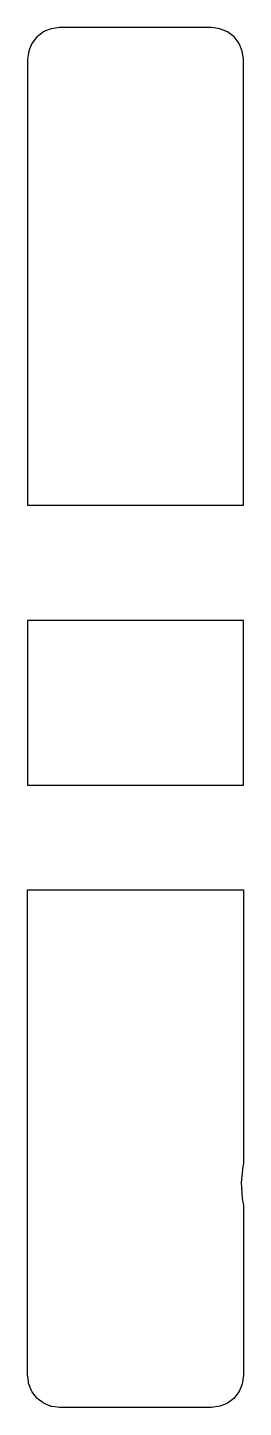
# Model space of a CAD drawing. Header units: metres. Extents: x 2.4 to 16, y -16 to 71.
import ezdxf

# ---------------------------------------------------------------- set-up
doc = ezdxf.new("R2010")
doc.units = ezdxf.units.M

msp = doc.modelspace()

# ---------------------------------------------------------------- linework, layer by layer
for p, q in [((3.097, 70.5), (2.986, 70.414)), ((3.4, 70.732), (3.097, 70.5)), ((3.53, 70.786), (3.4, 70.732)), ((3.882, 70.932), (3.53, 70.786)), ((4.022, 70.95), (3.882, 70.932)), ((4.4, 71), (4.022, 70.95)), ((7.544, 71), (4.4, 71)), ((13.634, 71), (7.544, 71)), ((14, 71), (13.634, 71)), ((14.408, 70.946), (14, 71)), ((14.518, 70.932), (14.408, 70.946)), ((14.62, 70.89), (14.518, 70.932)), ((15, 70.732), (14.62, 70.89)), ((15.088, 70.665), (15, 70.732)), ((15.414, 70.414), (15.088, 70.665)), ((2.522, 69.647), (2.468, 69.518)), ((2.668, 70), (2.522, 69.647)), ((2.753, 70.111), (2.668, 70)), ((2.986, 70.414), (2.753, 70.111)), ((15.481, 70.327), (15.414, 70.414)), ((15.732, 70), (15.481, 70.327)), ((15.774, 69.898), (15.732, 70)), ((15.932, 69.518), (15.774, 69.898)), ((2.45, 69.378), (2.4, 69)), ((2.4, 69), (2.4, 62.751)), ((2.468, 69.518), (2.45, 69.378)), ((15.946, 69.408), (15.932, 69.518)), ((16, 69), (15.946, 69.408)), ((16, 62.605), (16, 69)), ((2.4, 62.751), (2.4, 62.22)), ((2.4, 62.22), (2.4, 61.622)), ((16, 61.538), (16, 62.605)), ((2.4, 61.622), (2.4, 61.012)), ((2.4, 61.012), (2.4, 56.196)), ((16, 60.397), (16, 61.538)), ((16, 59.286), (16, 60.397)), ((16, 58.095), (16, 59.286)), ((16, 57.229), (16, 58.095)), ((16, 56.207), (16, 57.229)), ((16, 57.229), (16, 57.229)), ((2.4, 56.196), (2.4, 55.808)), ((2.4, 55.808), (2.4, 55.329)), ((16, 55.165), (16, 56.207)), ((2.4, 55.329), (2.4, 54.82)), ((2.4, 54.82), (2.4, 54.341)), ((16, 53.786), (16, 55.165)), ((2.4, 54.341), (2.4, 53.939)), ((2.4, 53.939), (2.4, 50.092)), ((16, 52.466), (16, 53.786)), ((16, 45.606), (16, 52.466)), ((2.4, 50.092), (2.4, 47.963)), ((2.4, 47.963), (2.4, 45.606)), ((2.4, 45.606), (2.4, 42.285)), ((16, 42.285), (16, 45.606)), ((2.4, 42.285), (2.4, 41.511)), ((16, 40.892), (16, 42.285)), ((2.4, 41.511), (2.4, 40.892)), ((2.4, 40.892), (13.814, 40.892)), ((13.814, 40.892), (16, 40.892)), ((4.586, 33.624), (2.4, 33.624)), ((2.4, 33.624), (2.4, 32.865)), ((16, 33.624), (4.586, 33.624)), ((16, 32.232), (16, 33.624)), ((2.4, 32.865), (2.4, 32.232)), ((2.4, 32.232), (2.4, 28.632)), ((16, 29.448), (16, 32.232)), ((16, 25.304), (16, 29.448)), ((2.4, 28.632), (2.4, 25.304)), ((2.4, 25.304), (2.4, 24.362)), ((16, 23.232), (16, 25.304)), ((2.4, 24.362), (2.4, 23.232)), ((2.4, 23.232), (5.654, 23.232)), ((5.654, 23.232), (16, 23.232)), ((16, 23.232), (16, 23.232)), ((2.4, 15.723), (2.4, 16.644)), ((2.4, 16.644), (12.746, 16.644)), ((12.746, 16.644), (16, 16.644)), ((16, 16.644), (16, 14.572)), ((2.4, 14.572), (2.4, 15.723)), ((2.4, 11.658), (2.4, 14.572)), ((16, 14.572), (16, 11.658)), ((2.4, 9.165), (2.4, 11.658)), ((16, 11.658), (16, 7.027)), ((2.4, 7.138), (2.4, 9.165)), ((2.4, 5.195), (2.4, 7.138)), ((16, 7.027), (16, 7.011)), ((16, 7.011), (16, 7.003)), ((16, 7.003), (16, 4.924)), ((2.4, 3.61), (2.4, 5.195)), ((16, 4.924), (16, 2.173)), ((2.4, 3.089), (2.4, 3.61)), ((2.4, 2.575), (2.4, 3.089)), ((2.4, -0.549), (2.4, 2.575)), ((16, 2.173), (16, 0.658)), ((16, 0.658), (16, -0.614)), ((2.4, -1.121), (2.4, -0.549)), ((15.955, -0.814), (15.861, -1.823)), ((15.956, -0.801), (15.955, -0.814)), ((16, -0.614), (15.956, -0.801)), ((2.4, -1.648), (2.4, -1.121)), ((2.4, -2.083), (2.4, -1.648)), ((2.4, -4.356), (2.4, -2.083)), ((15.861, -1.823), (15.915, -2.811)), ((15.915, -2.811), (15.918, -2.834)), ((15.918, -2.834), (16, -3.244)), ((16, -3.244), (16, -3.96)), ((16, -3.96), (16, -5.175)), ((16, -3.96), (16, -3.96)), ((2.4, -4.933), (2.4, -4.356)), ((2.4, -4.997), (2.4, -4.933)), ((2.4, -13.968), (2.4, -4.997)), ((16, -5.175), (16, -5.182)), ((16, -5.182), (16, -5.189)), ((16, -5.189), (16, -6.335)), ((16, -6.335), (16, -6.348)), ((16, -6.348), (16, -7.357)), ((16, -7.357), (16, -8.185)), ((16, -8.185), (16, -14)), ((2.4, -14), (2.4, -13.968)), ((2.404, -14.06), (2.4, -14)), ((2.426, -14.198), (2.404, -14.06)), ((2.452, -14.396), (2.426, -14.198)), ((2.461, -14.488), (2.452, -14.396)), ((2.468, -14.518), (2.461, -14.488)), ((2.488, -14.576), (2.468, -14.518)), ((2.641, -14.945), (2.488, -14.576)), ((15.879, -14.646), (15.732, -15)), ((15.932, -14.518), (15.879, -14.646)), ((15.954, -14.403), (15.932, -14.518)), ((15.994, -14.097), (15.954, -14.403)), ((16, -14), (15.994, -14.097)), ((2.668, -15), (2.641, -14.945)), ((2.685, -15.027), (2.668, -15)), ((2.927, -15.343), (2.685, -15.027)), ((2.986, -15.414), (2.927, -15.343)), ((3.058, -15.473), (2.986, -15.414)), ((3.375, -15.716), (3.058, -15.473)), ((15.304, -15.499), (14.999, -15.733)), ((15.414, -15.414), (15.304, -15.499)), ((15.647, -15.11), (15.414, -15.414)), ((15.732, -15), (15.647, -15.11)), ((3.401, -15.732), (3.375, -15.716)), ((3.456, -15.76), (3.401, -15.732)), ((3.824, -15.912), (3.456, -15.76)), ((3.882, -15.932), (3.824, -15.912)), ((3.913, -15.939), (3.882, -15.932)), ((4.118, -15.972), (3.913, -15.939)), ((4.4, -16), (4.118, -15.972)), ((7.921, -16), (4.4, -16)), ((14, -16), (7.921, -16)), ((14.124, -15.99), (14, -16)), ((14.38, -15.95), (14.124, -15.99)), ((14.518, -15.932), (14.38, -15.95)), ((14.871, -15.786), (14.518, -15.932)), ((14.999, -15.733), (14.871, -15.786))]:
    msp.add_line(p, q)

doc.saveas('drawing.dxf')
